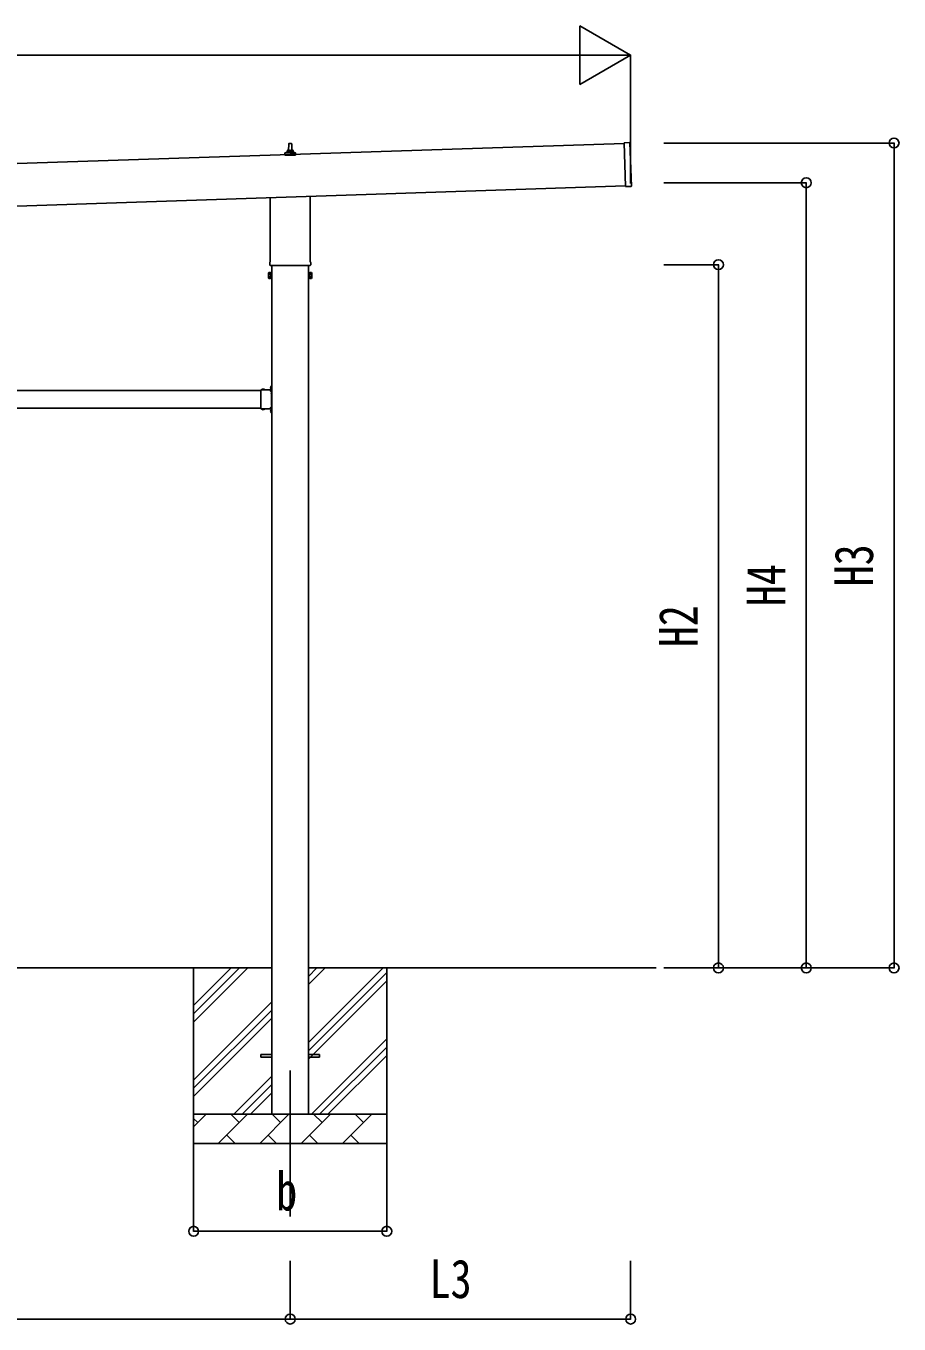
# Model space of a CAD drawing. Units: millimetres, scale not verified. Extents: x -16820 to 16820, y -11880 to 11880.
# Drawn here: x -1630 to 1353, y -3266 to 1170 of the extents above; entities that cross this region are included whole.
import ezdxf
from ezdxf.enums import TextEntityAlignment as Align

# ---------------------------------------------------------------- set-up
doc = ezdxf.new("R2010")
doc.units = ezdxf.units.MM
doc.header["$LTSCALE"] = 50
for name, color, linetype in [('0-3_YKK_12', 2, 'Continuous'), ('0-4_YKK_13', 4, 'Continuous'), ('0-5_YKK_A1', 4, 'Continuous'), ('0-6_YKK_D', 6, 'Continuous')]:
    doc.layers.add(name, color=color, linetype=linetype)
doc.styles.add('ＭＳ ゴシック', font='')
doc.styles.get('ＭＳ ゴシック').set_extended_font_data('MS Gothic')

msp = doc.modelspace()

# ---------------------------------------------------------------- linework, layer by layer
at = {"layer": '0-3_YKK_12'}
msp.add_line((-727.42, -2399), (-727.42, -2899), dxfattribs=at)
at = {"layer": '0-4_YKK_13'}
for p, q in [((-733.42, 743.59), (-732.69, 767.12)), ((-731.69, 768.09), (-723.15, 768.09)), ((-722.15, 767.12), (-721.42, 743.59)), ((413.38, 770.97), (432.37, 771.6)), ((418.38, 621.05), (413.38, 770.97)), ((438.33, 622.72), (433.4, 770.64)), ((-745.67, 728.09), (-745.67, 735.81)), ((-709.17, 728.09), (-745.67, 728.09)), ((-745.29, 736.59), (-709.55, 736.59)), ((-744.91, 736.78), (-738.19, 738.41)), ((-737.8, 738.59), (-717.04, 738.59)), ((-737.42, 739.38), (-737.42, 743.59)), ((-736.42, 743.59), (-718.42, 743.59)), ((-717.42, 739.38), (-717.42, 743.59)), ((-709.94, 736.78), (-716.66, 738.41)), ((-709.17, 728.09), (-709.17, 735.81)), ((418.38, 621.05), (437.37, 621.69)), ((-795.72, 364.11), (-795.72, 583.48)), ((-659.12, 588.03), (-659.12, 364.11)), ((-797.42, 355.33), (-797.42, 360.83)), ((-657.42, 360.83), (-657.42, 355.33)), ((-801.42, 325.83), (-800.66, 327.15)), ((-801.42, 325.83), (-801.42, 308.83)), ((-794.42, 322.24), (-800.66, 322.24)), ((-794.42, 312.43), (-800.66, 312.43)), ((-659.48, 351.83), (-795.36, 351.83)), ((-660.42, 322.24), (-654.18, 322.24)), ((-660.42, 312.43), (-654.18, 312.43)), ((-653.42, 325.83), (-654.18, 327.15)), ((-653.42, 325.83), (-653.42, 308.83)), ((-801.42, 308.83), (-800.66, 307.52)), ((-794.42, 307.52), (-800.66, 307.52)), ((-791.92, 308.13), (-794.42, 308.13)), ((-662.92, 308.13), (-660.42, 308.13)), ((-660.42, 307.52), (-654.18, 307.52)), ((-653.42, 308.83), (-654.18, 307.52)), ((-827.92, -84.29), (-827.92, -73.9)), ((-827.92, -73.9), (-791.52, -73.9)), ((-827.92, -126.29), (-827.92, -85.71)), ((-824.66, -73.04), (-824.66, -73.2)), ((-823.96, -73.9), (-815.89, -73.9)), ((-821.05, -73.9), (-822.37, -71.24)), ((-818.8, -73.9), (-817.47, -71.24)), ((-815.19, -73.04), (-815.19, -73.2)), ((-795.62, -66), (-789.92, -66)), ((-791.92, -75.5), (-794.92, -75.5)), ((-791.52, -64.87), (-794.18, -63.55)), ((-791.52, -67.13), (-794.18, -68.45)), ((-792.38, -61.27), (-792.22, -61.27)), ((-792.38, -70.74), (-792.22, -70.74)), ((-791.92, -84.29), (-791.92, -77.5)), ((-791.92, -126.29), (-791.92, -85.71)), ((-791.52, -58.5), (-789.92, -58.5)), ((-791.52, -75.46), (-791.52, -58.5)), ((-791.52, -61.97), (-791.52, -70.04)), ((-789.92, -63), (-791.52, -63)), ((-791.52, -64), (-789.92, -64)), ((-791.52, -68), (-789.92, -68)), ((-789.92, -69), (-791.52, -69)), ((-827.92, -138.1), (-827.92, -127.71)), ((-791.92, -134.5), (-791.92, -127.71)), ((-827.92, -138.1), (-791.52, -138.1)), ((-824.66, -138.96), (-824.66, -138.8)), ((-823.96, -138.1), (-815.89, -138.1)), ((-821.05, -138.1), (-822.37, -140.76)), ((-818.8, -138.1), (-817.47, -140.76)), ((-815.19, -138.96), (-815.19, -138.8)), ((-794.92, -136.5), (-791.92, -136.5)), ((-791.52, -144.87), (-794.18, -143.55)), ((-791.52, -147.13), (-794.18, -148.45)), ((-792.38, -141.27), (-792.22, -141.27)), ((-792.38, -150.74), (-792.22, -150.74)), ((-791.52, -153.5), (-791.52, -136.54)), ((-791.52, -141.97), (-791.52, -150.04)), ((-791.52, -144), (-789.92, -144)), ((-791.52, -148), (-789.92, -148)), ((-791.52, -153.5), (-789.92, -153.5)), ((-827.42, -2344.5), (-789.92, -2344.5)), ((-827.42, -2353.5), (-827.42, -2344.5)), ((-664.92, -2344.5), (-627.42, -2344.5)), ((-627.42, -2353.5), (-627.42, -2344.5)), ((-827.42, -2353.5), (-789.92, -2353.5)), ((-664.92, -2353.5), (-627.42, -2353.5))]:
    msp.add_line(p, q, dxfattribs=at)
for points in [[(-794.42, 307.52), (-794.42, 327.15), (-800.66, 327.15)], [(-794.42, 308.13), (-794.42, 326.53), (-791.92, 326.53)], [(-660.42, 308.13), (-660.42, 326.53), (-662.92, 326.53)], [(-660.42, 307.52), (-660.42, 327.15), (-654.18, 327.15)], [(-791.92, -77.5), (-794.92, -77.5), (-794.92, -73.9)], [(-789.92, -73.5), (-789.92, -67.5), (-789.92, -64.5), (-789.92, -58.5)], [(-791.92, -134.5), (-794.92, -134.5), (-794.92, -138.1)], [(-789.92, -153.5), (-789.92, -147.5), (-789.92, -144.5), (-789.92, -138.5)]]:
    msp.add_lwpolyline(points, dxfattribs=at)
for points in [[(-791.92, 306.83), (-791.92, 327.83), (-789.92, 327.83), (-789.92, 306.83)], [(-662.92, 306.83), (-662.92, 327.83), (-664.92, 327.83), (-664.92, 306.83)]]:
    msp.add_lwpolyline(points, close=True, dxfattribs=at)
for centre, radius, start, end in [((-731.69, 767.09), 1, 90, 178.60509), ((-723.15, 767.09), 1, 1.39491, 90), ((432.4, 770.6), 1, 1.90915, 91.90915), ((-744.67, 735.81), 1, 103.62699, 180), ((-738.42, 739.38), 1, 283.62699, 0), ((-733.34, 742.96), 4.13, 90, 171.17633), ((-736.42, 742.59), 1, 90, 180), ((-724.09, 743.59), 4.83, 133.60282, 180), ((-730.75, 743.59), 4.83, 0, 46.39718), ((-721.51, 742.96), 4.13, 8.82367, 90), ((-718.42, 742.59), 1, 0, 90), ((-716.42, 739.38), 1, 180, 256.37301), ((-710.17, 735.81), 1, 0, 76.37301), ((437.33, 622.69), 1, 271.90915, 1.90915), ((-793.42, 360.83), 4, 125.09963, 180), ((-793.42, 355.33), 4, 180, 194.47751), ((-661.42, 360.83), 4, 0, 54.90037), ((-661.42, 355.33), 4, 345.52249, 0), ((-797.08, 324.69), 4.34, 145.61575, 214.38425), ((-797.08, 309.97), 4.34, 145.61575, 214.38425), ((-785.18, 317.33), 16.24, 162.41205, 197.58795), ((-793.42, 355.33), 4, 194.47751, 241.04498), ((-661.42, 355.33), 4, 298.95502, 345.52249), ((-657.77, 324.69), 4.34, 325.61575, 34.38425), ((-669.66, 317.33), 16.24, 342.41205, 17.58795), ((-657.77, 309.97), 4.34, 325.61575, 34.38425), ((-828.62, -85), 1, 314.427, 45.573), ((-823.96, -73.2), 0.7, 180, 270), ((-823.79, -73.04), 0.862, 129.12355, 180), ((-819.92, -77.8), 7, 90, 129.12355), ((-819.92, -77.8), 7, 50.87645, 90), ((-815.89, -73.2), 0.7, 270, 0), ((-816.05, -73.04), 0.862, 0, 50.87645), ((-787.62, -66), 7, 140.87645, 180), ((-787.62, -66), 7, 180, 219.12355), ((-792.38, -62.13), 0.862, 90, 140.87645), ((-792.38, -69.87), 0.862, 219.12355, 270), ((-792.22, -61.97), 0.7, 0, 90), ((-792.22, -70.04), 0.7, 270, 0), ((-791.22, -85), 1, 134.427, 225.573), ((-791.92, -73.5), 2, 270, 0), ((-828.62, -127), 1, 314.427, 45.573), ((-791.22, -127), 1, 134.427, 225.573), ((-823.96, -138.8), 0.7, 90, 180), ((-823.79, -138.96), 0.862, 180, 230.87645), ((-819.92, -134.2), 7, 230.87645, 270), ((-819.92, -134.2), 7, 270, 309.12355), ((-815.89, -138.8), 0.7, 0, 90), ((-816.05, -138.96), 0.862, 309.12355, 0), ((-787.62, -146), 7, 140.87645, 180), ((-787.62, -146), 7, 180, 219.12355), ((-792.38, -142.13), 0.862, 90, 140.87645), ((-792.38, -149.87), 0.862, 219.12355, 270), ((-792.22, -141.97), 0.7, 0, 90), ((-792.22, -150.04), 0.7, 270, 0), ((-791.92, -138.5), 2, 0, 90)]:
    msp.add_arc(centre, radius, start, end, dxfattribs=at)
at = {"layer": '0-5_YKK_A1'}
for p, q in [((413.46, 768.83), (-4978.56, 589.13)), ((-4973.73, 444.21), (418.29, 623.94)), ((-789.92, 351.83), (-789.92, -2549)), ((-664.92, -2549), (-664.92, 351.83)), ((-3726.92, -76), (-827.92, -76)), ((-3726.92, -136), (-827.92, -136)), ((-794.92, -136), (-790.42, -136)), ((-789.92, -2049), (-3764.92, -2049)), ((-1057.42, -2049), (-1057.42, -2649)), ((-1057.42, -2234.05), (-872.37, -2049)), ((-1057.42, -2205.77), (-900.65, -2049)), ((-1057.42, -2177.48), (-928.94, -2049)), ((523.46, -2049), (-664.92, -2049)), ((-664.92, -2304.1), (-409.82, -2049)), ((-664.92, -2106.11), (-607.81, -2049)), ((-664.92, -2077.82), (-636.1, -2049)), ((-664.92, -2332.38), (-397.42, -2064.88)), ((-397.42, -2049), (-397.42, -2649)), ((-664.92, -2360.67), (-397.42, -2093.17)), ((-1057.42, -2432.04), (-789.92, -2164.54)), ((-1057.42, -2460.32), (-789.92, -2192.82)), ((-1057.42, -2488.61), (-789.92, -2221.11)), ((-655.26, -2549), (-397.42, -2291.16)), ((-626.98, -2549), (-397.42, -2319.44)), ((-598.69, -2549), (-397.42, -2347.73)), ((-919.82, -2549), (-789.92, -2419.1)), ((-891.54, -2549), (-789.92, -2447.38)), ((-863.25, -2549), (-789.92, -2475.67)), ((-1057.42, -2549), (-397.42, -2549)), ((-1057.42, -2591.89), (-1014.53, -2549)), ((-1043.08, -2577.55), (-1057.42, -2563.21)), ((-973.11, -2649), (-873.11, -2549)), ((-901.66, -2577.55), (-930.21, -2549)), ((-831.68, -2649), (-731.68, -2549)), ((-760.24, -2577.55), (-788.79, -2549)), ((-690.26, -2649), (-590.26, -2549)), ((-618.82, -2577.55), (-647.37, -2549)), ((-548.84, -2649), (-448.84, -2549)), ((-477.4, -2577.55), (-505.95, -2549)), ((-400.71, -2549), (-397.42, -2545.72)), ((-397.42, -2649), (-1057.42, -2649)), ((-944.55, -2620.45), (-916, -2649)), ((-803.13, -2620.45), (-774.58, -2649)), ((-661.71, -2620.45), (-633.16, -2649)), ((-520.29, -2620.45), (-491.74, -2649))]:
    msp.add_line(p, q, dxfattribs=at)
msp.add_lwpolyline([(-794.92, -76), (-790.42, -76), (-790.42, -136)], dxfattribs=at)
at = {"layer": '0-6_YKK_D'}
for p, q in [((435.76, 1070.11), (262.55, 1170.11)), ((262.55, 1170.11), (262.55, 970.11)), ((235.76, 1070.11), (-4796.02, 1070.11)), ((435.76, 1070.11), (89.35, 1070.11)), ((435.76, 1070.11), (262.55, 970.11)), ((435.76, 631.19), (435.76, 1071.11)), ((549.61, 770.11), (1336.76, 770.11)), ((1335.76, -2049), (1335.76, 770.11)), ((549.61, 634.33), (1036.76, 634.33)), ((1035.76, -2049), (1035.76, 634.33)), ((549.61, 354.33), (736.76, 354.33)), ((735.76, -2049), (735.76, 354.33)), ((549.61, -2049), (736.76, -2049)), ((549.61, -2049), (1336.76, -2049)), ((849.61, -2049), (1036.76, -2049)), ((-1057.42, -2650), (-1057.42, -2950)), ((-397.42, -2650), (-397.42, -2950)), ((-1057.42, -2949), (-397.42, -2949)), ((-727.42, -3050), (-727.42, -3250)), ((-727.42, -3050), (-727.42, -3250)), ((435.76, -3050), (435.76, -3250)), ((-3827.42, -3249), (-727.42, -3249)), ((-727.42, -3249), (435.76, -3249))]:
    msp.add_line(p, q, dxfattribs=at)
for centre in [(1335.76, 770.11), (1035.76, 634.33), (735.76, 354.33), (735.76, -2049), (1035.76, -2049), (1335.76, -2049), (-1057.42, -2949), (-397.42, -2949), (-727.42, -3249), (-727.42, -3249), (435.76, -3249)]:
    msp.add_circle(centre, 17, dxfattribs=at)

# ---------------------------------------------------------------- texts
at = {"layer": '0-6_YKK_D', "style": 'ＭＳ ゴシック', "width": 0.8}
for s, p in [('H3', (1303.76, -745.04)), ('H4', (1003.76, -812.93)), ('H2', (703.76, -952.93))]:
    msp.add_text(s, height=132, rotation=90, dxfattribs=at).set_placement(p, align=Align.BOTTOM_LEFT)
for s, p in [('b', (-775.42, -2917)), ('L3', (-251.43, -3217))]:
    msp.add_text(s, height=132, dxfattribs=at).set_placement(p, align=Align.BOTTOM_LEFT)

doc.saveas('drawing.dxf')
